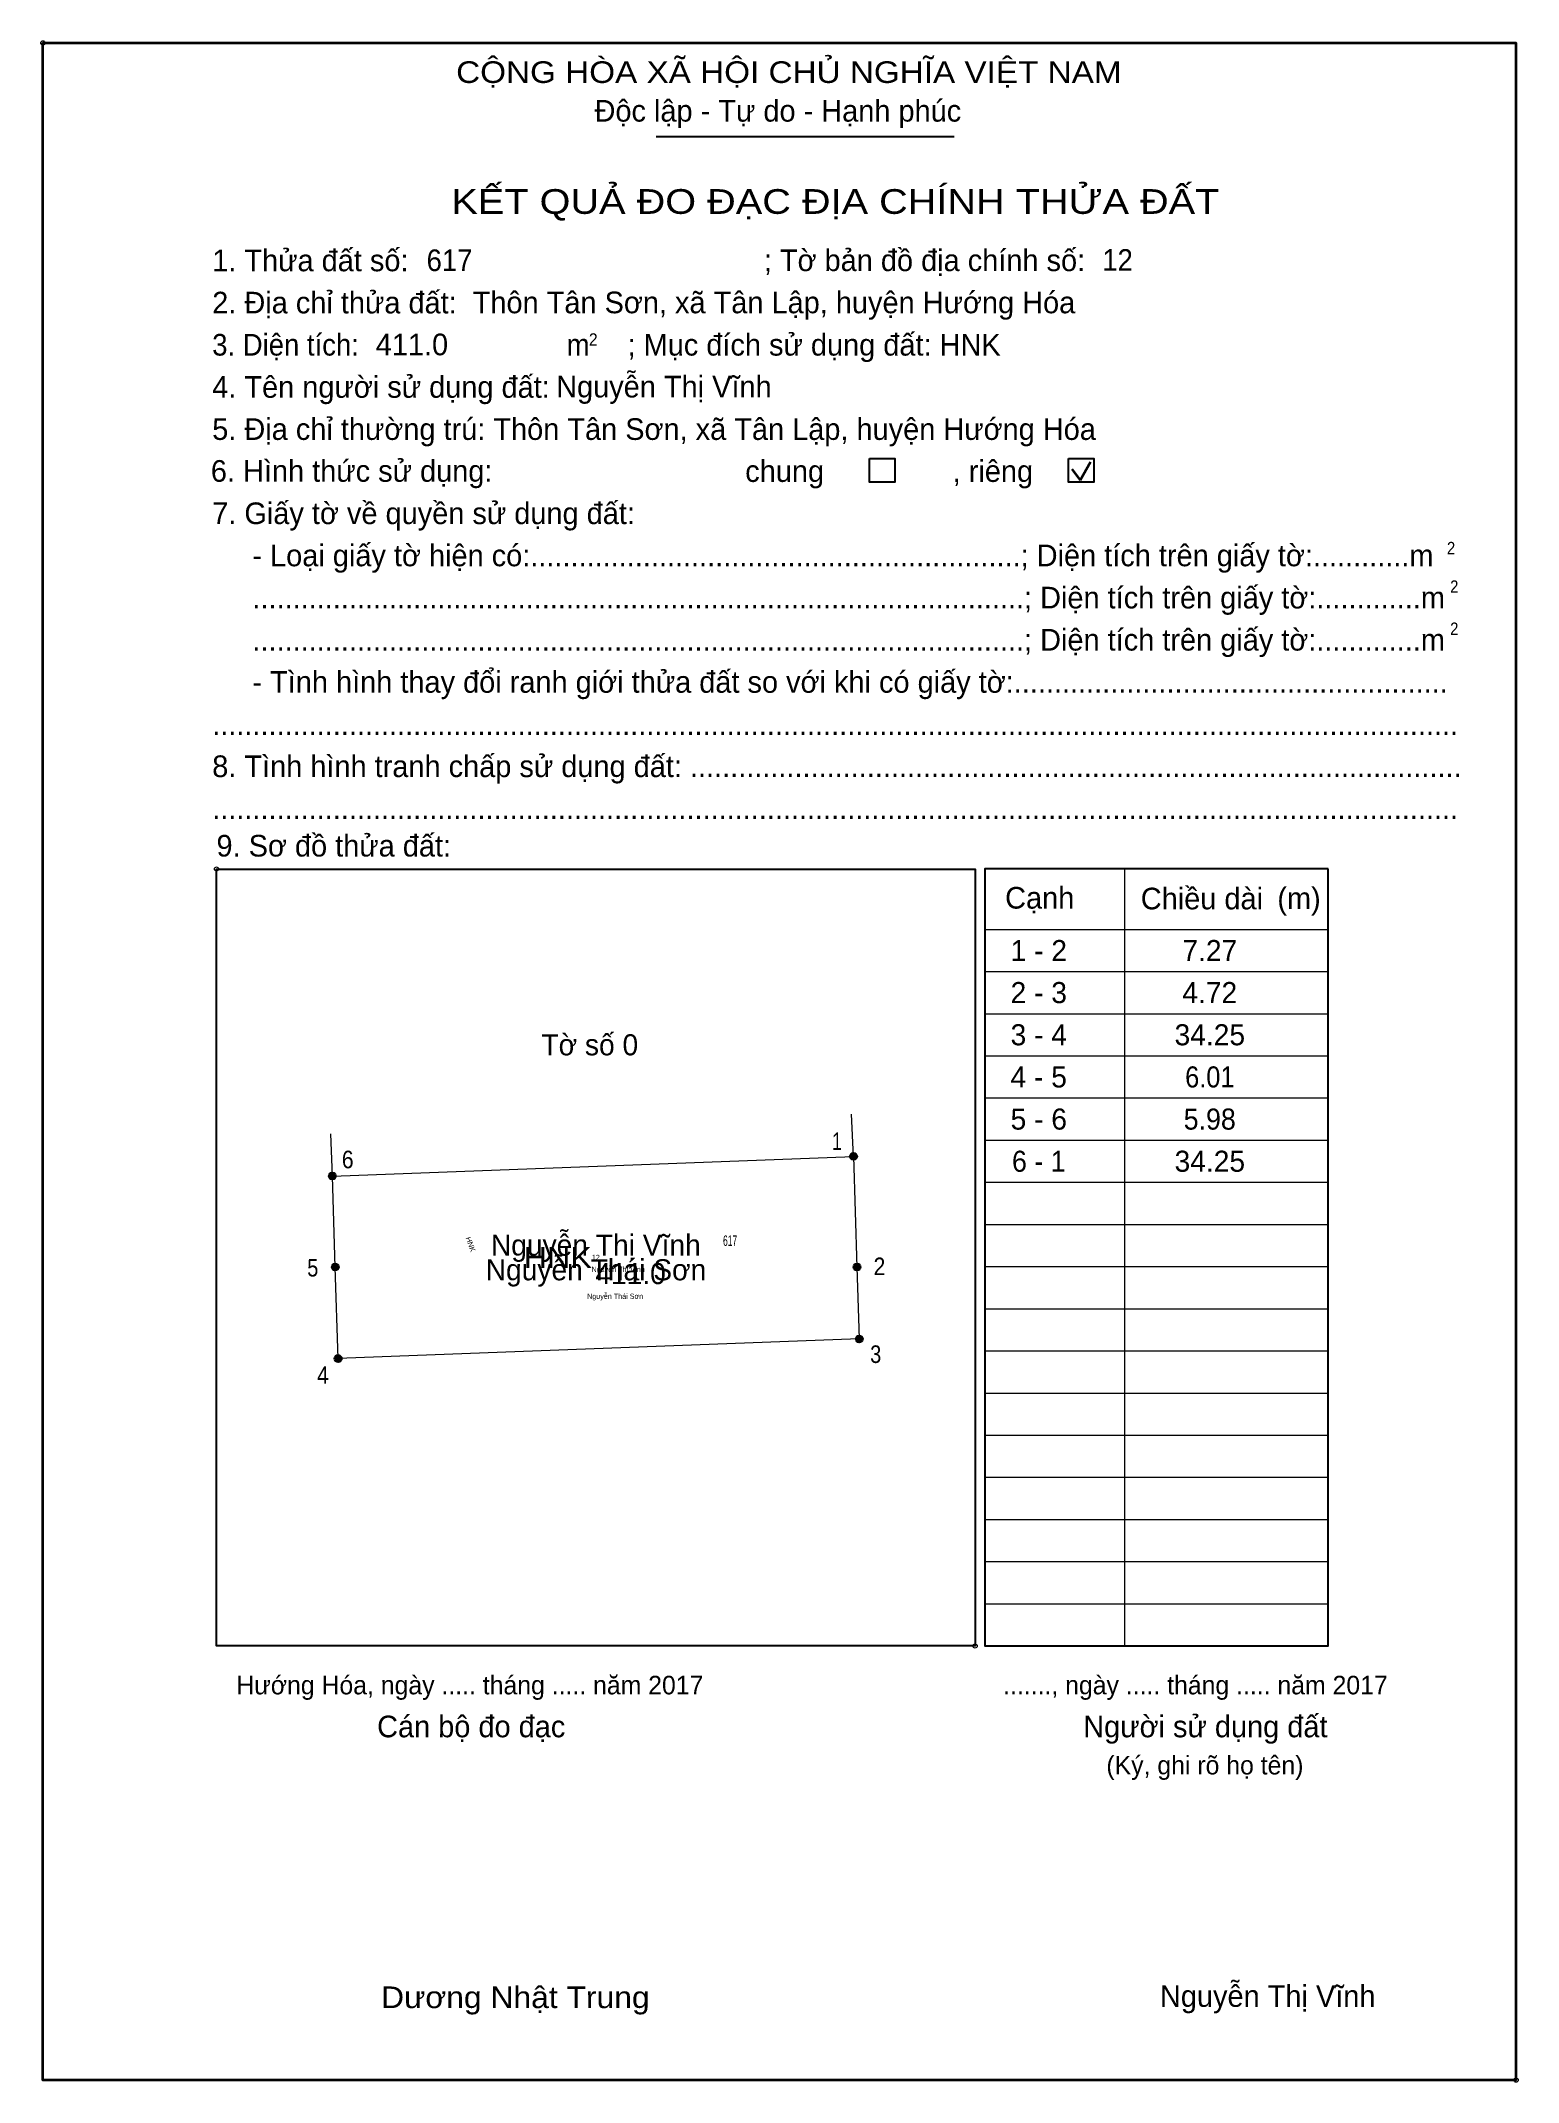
# Model space of a CAD drawing. Header units: metres. Extents: x 548058 to 548155, y 1837490 to 1837624.
import ezdxf
from ezdxf.enums import TextEntityAlignment as Align

# ---------------------------------------------------------------- set-up
doc = ezdxf.new("R2010")
doc.units = ezdxf.units.M
doc.header["$LTSCALE"] = 0.55
doc.header["$PDMODE"] = 32
doc.header["$PDSIZE"] = 0.275
for name, color, linetype, lineweight in [('1', 7, 'Continuous', 13), ('10', 7, 'Continuous', 13), ('11', 7, 'Continuous', 25), ('2', 7, 'Continuous', 35), ('27', 7, 'Continuous', 13), ('50', 7, 'Continuous', 25)]:
    doc.layers.add(name, color=color, linetype=linetype, lineweight=lineweight)
for name, color, linetype in [('13', 7, 'Continuous'), ('15', 7, 'Continuous'), ('18', 7, 'Continuous'), ('19', 7, 'Continuous'), ('21', 7, 'Continuous'), ('36', 7, 'Continuous'), ('48', 7, 'Continuous'), ('52', 7, 'Continuous'), ('6', 7, 'Continuous'), ('9', 7, 'Continuous')]:
    doc.layers.add(name, color=color, linetype=linetype)

msp = doc.modelspace()

# ---------------------------------------------------------------- hatches: boundary and pattern name
at = {"layer": '11'}
for points in [[(548111.5207, 1837550.39, 1), (548111.0593, 1837550.39, 1)], [(548077.2907, 1837549.1, 1), (548076.8293, 1837549.1, 1)], [(548077.2907, 1837549.1, 1), (548076.8293, 1837549.1, 1)], [(548077.4807, 1837543.12, 1), (548077.0193, 1837543.12, 1)], [(548111.7507, 1837543.12, 1), (548111.2893, 1837543.12, 1)], [(548111.9007, 1837538.4, 1), (548111.4393, 1837538.4, 1)], [(548077.6707, 1837537.11, 1), (548077.2093, 1837537.11, 1)]]:
    msp.add_hatch(color=256, dxfattribs=at).paths.add_polyline_path(points)

# ---------------------------------------------------------------- linework, layer by layer
at = {"layer": '1', "lineweight": 25}
for p, q in [((548098.34, 1837617.4), (548117.91, 1837617.4)), ((548142.47, 1837518.23), (548142.47, 1837569.29))]:
    msp.add_line(p, q, dxfattribs=at)
at = {"layer": '1', "lineweight": 35}
for p, q in [((548125.63, 1837595.53), (548126.18, 1837594.81)), ((548126.18, 1837594.81), (548126.85, 1837596.01))]:
    msp.add_line(p, q, dxfattribs=at)
at = {"layer": '1'}
for p, q in [((548129.09, 1837569.29), (548129.09, 1837518.23)), ((548119.92, 1837565.3), (548135.42, 1837565.3)), ((548135.42, 1837565.3), (548142.47, 1837565.3)), ((548119.92, 1837562.53), (548135.42, 1837562.53)), ((548135.42, 1837562.53), (548142.47, 1837562.53)), ((548119.92, 1837559.76), (548135.42, 1837559.76)), ((548135.42, 1837559.76), (548142.47, 1837559.76)), ((548119.92, 1837556.99), (548135.42, 1837556.99)), ((548135.42, 1837556.99), (548142.47, 1837556.99)), ((548119.92, 1837554.23), (548135.42, 1837554.23)), ((548135.42, 1837554.23), (548142.47, 1837554.23)), ((548119.92, 1837551.46), (548135.42, 1837551.46)), ((548135.42, 1837551.46), (548142.47, 1837551.46)), ((548119.92, 1837548.69), (548135.42, 1837548.69)), ((548135.42, 1837548.69), (548142.47, 1837548.69)), ((548119.92, 1837545.92), (548135.42, 1837545.92)), ((548135.42, 1837545.92), (548142.47, 1837545.92)), ((548119.92, 1837543.15), (548135.42, 1837543.15)), ((548135.42, 1837543.15), (548142.47, 1837543.15)), ((548119.92, 1837540.38), (548135.42, 1837540.38)), ((548135.42, 1837540.38), (548142.47, 1837540.38)), ((548119.92, 1837537.61), (548135.42, 1837537.61)), ((548135.42, 1837537.61), (548142.47, 1837537.61)), ((548119.92, 1837534.84), (548135.42, 1837534.84)), ((548135.42, 1837534.84), (548142.47, 1837534.84)), ((548119.92, 1837532.07), (548135.42, 1837532.07)), ((548135.42, 1837532.07), (548142.47, 1837532.07)), ((548119.92, 1837529.31), (548135.42, 1837529.31)), ((548135.42, 1837529.31), (548142.47, 1837529.31)), ((548119.92, 1837526.54), (548135.42, 1837526.54)), ((548135.42, 1837526.54), (548142.47, 1837526.54)), ((548119.92, 1837523.77), (548135.42, 1837523.77)), ((548135.42, 1837523.77), (548142.47, 1837523.77)), ((548119.92, 1837521), (548135.42, 1837521)), ((548135.42, 1837521), (548142.47, 1837521))]:
    msp.add_line(p, q, dxfattribs=at)
at = {"layer": '1', "lineweight": 25}
msp.add_lwpolyline([(548069.45, 1837569.27), (548119.28, 1837569.27), (548119.28, 1837518.23), (548069.45, 1837518.23)], close=True, dxfattribs=at)
msp.add_lwpolyline([(548142.47, 1837569.29), (548119.92, 1837569.29), (548119.92, 1837518.23), (548142.47, 1837518.23), (548142.47, 1837518.73)], dxfattribs=at)
at = {"layer": '1'}
for p in [(548058.05, 1837623.54), (548069.45, 1837569.27), (548119.28, 1837518.23), (548154.81, 1837489.71)]:
    msp.add_point(p, dxfattribs=at)
at = {"layer": '10'}
msp.add_lwpolyline([(548077.06, 1837549.1), (548111.29, 1837550.39), (548111.52, 1837543.12), (548111.67, 1837538.4), (548077.44, 1837537.11), (548077.25, 1837543.12)], close=True, dxfattribs=at)
at = {"layer": '11'}
for centre in [(548111.29, 1837550.39), (548077.06, 1837549.1), (548077.06, 1837549.1), (548077.25, 1837543.12), (548111.52, 1837543.12), (548111.67, 1837538.4), (548077.44, 1837537.11)]:
    msp.add_circle(centre, 0.2307, dxfattribs=at)
at = {"layer": '2'}
msp.add_lwpolyline([(548058.05, 1837623.54), (548154.8, 1837623.54), (548154.8, 1837489.71), (548058.05, 1837489.71)], close=True, dxfattribs=at)
at = {"layer": '27'}
for p, q in [((548111.29, 1837550.39), (548111.17, 1837553.16)), ((548077.06, 1837549.1), (548076.95, 1837551.87))]:
    msp.add_line(p, q, dxfattribs=at)
at = {"layer": '50'}
for points in [[(548112.34, 1837596.24), (548114, 1837596.24), (548114, 1837594.69), (548112.34, 1837594.69)], [(548125.41, 1837596.24), (548127.08, 1837596.24), (548127.08, 1837594.69), (548125.41, 1837594.69)]]:
    msp.add_lwpolyline(points, close=True, dxfattribs=at)

# ---------------------------------------------------------------- texts
at = {"layer": '1'}
for s, height, width, p in [('CỘNG HÒA XÃ HỘI CHỦ NGHĨA VIỆT NAM', 1.421, 1.15, (548085.19, 1837620.91)), ('3. Diện tích:', 1.421, 0.95, (548069.17, 1837603)), ('m', 1.421, 0.95, (548092.45, 1837603)), ('2', 0.8121, 0.95, (548093.91, 1837603.65)), ('2', 0.8121, 0.9, (548150.27, 1837589.95)), ('2', 0.8121, 0.9, (548150.48, 1837587.42)), ('2', 0.8121, 0.9, (548150.48, 1837584.65)), ('Dương Nhật Trung', 1.421, 1.1, (548080.26, 1837494.44))]:
    msp.add_text(s, height=height, dxfattribs=dict(at, width=width)).set_placement(p)
for s, height, p in [('Độc lập - Tự do - Hạnh phúc', 1.421, (548094.28, 1837618.37)), ('1. Thửa đất số:', 1.421, (548069.17, 1837608.54)), ('; Tờ bản đồ địa chính số:', 1.421, (548105.4, 1837608.55)), ('2. Địa chỉ thửa đất:', 1.421, (548069.17, 1837605.77)), ('; Mục đích sử dụng đất: HNK', 1.421, (548096.45, 1837603)), ('4. Tên người sử dụng đất:', 1.421, (548069.17, 1837600.23)), ('5. Địa chỉ thường trú: Thôn Tân Sơn, xã Tân Lập, huyện Hướng Hóa', 1.421, (548069.17, 1837597.46)), ('chung                , riêng', 1.421, (548104.18, 1837594.7)), ('7. Giấy tờ về quyền sử dụng đất:', 1.421, (548069.17, 1837591.93)), ('     - Loại giấy tờ hiện có:.............................................................; Diện tích trên giấy tờ:............m', 1.421, (548069.17, 1837589.16)), ('     ................................................................................................; Diện tích trên giấy tờ:.............m', 1.421, (548069.17, 1837586.39)), ('     ................................................................................................; Diện tích trên giấy tờ:.............m', 1.421, (548069.17, 1837583.62)), ('     - Tình hình thay đổi ranh giới thửa đất so với khi có giấy tờ:......................................................', 1.421, (548069.17, 1837580.85)), ('...........................................................................................................................................................', 1.421, (548069.17, 1837578.08)), ('8. Tình hình tranh chấp sử dụng đất: ................................................................................................', 1.421, (548069.17, 1837575.31)), ('...........................................................................................................................................................', 1.421, (548069.17, 1837572.55)), ('9. Sơ đồ thửa đất:', 1.421, (548069.45, 1837570.09)), ('Cạnh', 1.421, (548121.25, 1837566.67)), ('Chiều dài', 1.421, (548130.16, 1837566.62)), ('(m)', 1.421, (548139.13, 1837566.64)), ('Hướng Hóa, ngày ..... tháng ..... năm 2017', 1.218, (548070.75, 1837515.05)), ('......., ngày ..... tháng ..... năm 2017', 1.218, (548121.12, 1837515.05)), ('Cán bộ đo đạc', 1.421, (548080, 1837512.23)), ('Người sử dụng đất', 1.421, (548126.38, 1837512.23)), ('(Ký, ghi rõ họ tên)', 1.218, (548127.9, 1837509.79))]:
    msp.add_text(s, height=height, dxfattribs=at).set_placement(p)
at = {"layer": '1', "width": 1.2}
msp.add_text('KẾT QUẢ ĐO ĐẠC ĐỊA CHÍNH THỬA ĐẤT', height=1.624, dxfattribs=at).set_placement((548110.1, 1837612.31), align=Align.CENTER)
at = {"layer": '13'}
for s, p in [('Nguyễn Thị Vĩnh', (548094.365, 1837543.87)), ('Nguyễn Thái Sơn', (548094.375, 1837542.25)), ('411.0', (548096.645, 1837542))]:
    msp.add_text(s, height=1.384, dxfattribs=at).set_placement(p, align=Align.CENTER)
at = {"layer": '13', "width": 1.15}
msp.add_text('HNK', height=1.384, dxfattribs=at).set_placement((548094.11, 1837543.06), align=Align.RIGHT)
at = {"layer": '13', "width": 0.85}
msp.add_text('Nguyễn Thái Sơn', height=0.3461, dxfattribs=at).set_placement((548095.635, 1837541.03), align=Align.CENTER)
at = {"layer": '15', "width": 0.85}
msp.add_text('Nguyễn Thị Vĩnh', height=0.3461, dxfattribs=at).set_placement((548095.835, 1837542.8), align=Align.CENTER)
at = {"layer": '18', "width": 0.85}
msp.add_text('12', height=0.3461, dxfattribs=at).set_placement((548094.365, 1837543.58), align=Align.CENTER)
at = {"layer": '19'}
msp.add_text('HNK', height=0.3461, rotation=290, dxfattribs=at).set_placement((548085.9795, 1837544.5542), align=Align.CENTER)
at = {"layer": '21', "width": 0.6}
msp.add_text('617', height=0.6922, dxfattribs=at).set_placement((548103.185, 1837544.51), align=Align.CENTER)
at = {"layer": '36'}
msp.add_text('Tờ số 0', height=1.384, dxfattribs=at).set_placement((548093.97, 1837557.03), align=Align.CENTER)
at = {"layer": '48'}
msp.add_text('6. Hình thức sử dụng:', height=1.421, dxfattribs=at).set_placement((548069.08, 1837594.71))
at = {"layer": '52'}
for s, p in [('1 - 2', (548123.46, 1837563.22)), ('7.27', (548134.695, 1837563.22)), ('2 - 3', (548123.46, 1837560.46)), ('4.72', (548134.69, 1837560.46)), ('3 - 4', (548123.46, 1837557.69)), ('34.25', (548134.695, 1837557.69)), ('4 - 5', (548123.455, 1837554.92)), ('5 - 6', (548123.46, 1837552.15)), ('34.25', (548134.695, 1837549.38))]:
    msp.add_text(s, height=1.384, dxfattribs=at).set_placement(p, align=Align.CENTER)
for s, width, p in [('6.01', 0.9, (548134.695, 1837554.92)), ('5.98', 0.95, (548134.69, 1837552.15)), ('6 - 1', 0.95, (548123.46, 1837549.38))]:
    msp.add_text(s, height=1.384, dxfattribs=dict(at, width=width)).set_placement(p, align=Align.CENTER)
at = {"layer": '6', "width": 0.95}
for s, p in [('617', (548083.25, 1837608.55)), ('12', (548127.63, 1837608.57))]:
    msp.add_text(s, height=1.421, dxfattribs=at).set_placement(p)
at = {"layer": '6'}
for s, p in [('Thôn Tân Sơn, xã Tân Lập, huyện Hướng Hóa', (548086.28, 1837605.78)), ('411.0', (548079.91, 1837603.02)), ('Nguyễn Thị Vĩnh', (548091.76, 1837600.25)), ('Nguyễn Thị Vĩnh', (548131.42, 1837494.52))]:
    msp.add_text(s, height=1.421, dxfattribs=at).set_placement(p)
at = {"layer": '9'}
for s, width, p in [('1', 0.75, (548110.205, 1837550.81)), ('6', 0.9, (548078.07, 1837549.61)), ('5', 0.85, (548075.775, 1837542.5)), ('2', 0.9, (548112.995, 1837542.59)), ('3', 0.85, (548112.75, 1837536.82)), ('4', 0.9, (548076.44, 1837535.45))]:
    msp.add_text(s, height=1.154, dxfattribs=dict(at, width=width)).set_placement(p, align=Align.CENTER)

doc.saveas('drawing.dxf')
